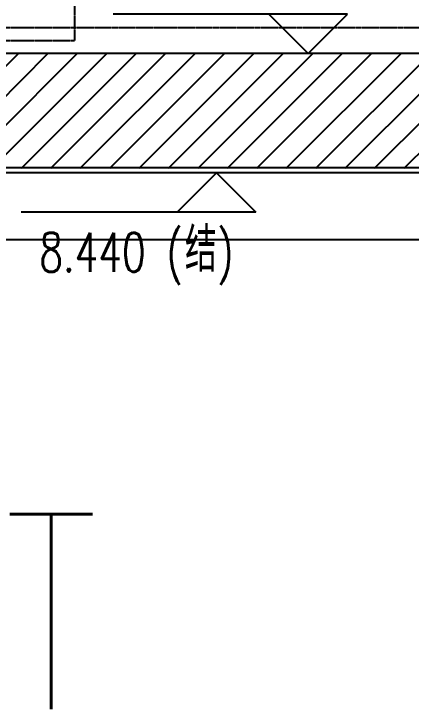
# Model space of a CAD drawing. Extents: x 220580 to 2027826, y -309201 to 71987.
# Drawn here: x 316785 to 319815, y -219681 to -214376 of the extents above; entities that cross this region are included whole.
import ezdxf

# ---------------------------------------------------------------- set-up
doc = ezdxf.new("R2010")
doc.units = 0
for name, pattern in [('__DASH', [0.35, 0.25, -0.1]), ('DASH', [0.35, 0.25, -0.1]), ('DOTE', [2.42, 2, -0.2, 0.02, -0.2])]:
    doc.linetypes.add(name, pattern=pattern)
for name, color, linetype in [('A-AXIS-DOTE', 14, 'DOTE'), ('A-HATCH-1', 252, 'Continuous'), ('A-LIN-V', 9, 'Continuous'), ('A-SFCE', 30, 'Continuous'), ('DIM_ELEV', 3, 'Continuous'), ('FHSGH10105-主梁-04', 7, 'Continuous'), ('FHSGH10105-主梁-06', 7, 'Continuous'), ('PUB_TEXT', 7, 'Continuous'), ('建-文字', 7, 'Continuous')]:
    doc.layers.add(name, color=color, linetype=linetype)
doc.styles.add('_TCH_DIM', font='SIMPLEX', dxfattribs={"bigfont": 'GBCBIG'})
doc.styles.add('A-STANDARD', font='SIMPLEX', dxfattribs={"bigfont": 'GBCBIG'})

# ---------------------------------------------------------------- blocks, each defined once
blk = doc.blocks.new('G$C2C10B007')
at = {"layer": 'A-SFCE', "linetype": 'DASH'}
for p in [(3050, 300), (-3050, 0)]:
    blk.add_line(p, (3050, 0), dxfattribs=at)
blk = doc.blocks.new('G$C845E5159')
at = {"layer": 'A-LIN-V'}
blk.add_blockref('G$C2C10B007', (8250, -1550), dxfattribs=at)
blk = doc.blocks.new('b234swerwr')
at = {"layer": 'A-HATCH-1'}
h = blk.add_hatch(dxfattribs=at)
h.set_pattern_fill('ANSI31', color=4, scale=100)
h.set_pattern_definition([(45, (174105, -2000), (-112.253202, 112.253202), [])])
h.paths.add_polyline_path([(-1570355.4, 576982.5), (-1562570.6, 576982.5), (-1562570.6, 576107.5), (-1570355.4, 576107.5)])
at = {"color": 6, "linetype": 'DASH'}
blk.add_line((-1570255.4, 577182.5), (-1562425.4, 577182.5), dxfattribs=at)
at = {"layer": 'FHSGH10105-主梁-04', "color": 4, "linetype": 'Continuous'}
blk.add_line((-1562570.6, 576982.5), (-1570355.4, 576982.5), dxfattribs=at)
at = {"layer": 'FHSGH10105-主梁-06', "color": 4, "linetype": 'Continuous'}
for p, q in [((-1562824.4, 576111.8), (-1570355.4, 576111.8)), ((-1562831.1, 576072.5), (-1570355.4, 576072.5))]:
    blk.add_line(p, q, dxfattribs=at)
at = {"layer": '建-文字', "color": 4, "style": 'A-STANDARD', "width": 0.705882}
blk.add_text('10T', height=1487.5, dxfattribs=at).set_placement((-1569645, 571980))

msp = doc.modelspace()

# ---------------------------------------------------------------- linework, layer by layer
at = {"layer": 'A-AXIS-DOTE', "linetype": '__DASH', "ltscale": 2}
msp.add_line((388448.2, -216099.2), (286072.5, -216099.2), dxfattribs=at)
at = {"layer": 'DIM_ELEV'}
for p, q in [((319329.4, -214379), (317541.4, -214379)), ((319029.4, -214679), (318729.4, -214379)), ((319029.4, -214679), (319329.4, -214379)), ((319729.4, -214679), (318729.4, -214679)), ((318329.5, -215589), (318029.5, -215889)), ((319029.5, -215589), (318029.5, -215589)), ((318329.5, -215589), (318629.5, -215889)), ((318629.5, -215889), (316841.5, -215889))]:
    msp.add_line(p, q, dxfattribs=at)

# ---------------------------------------------------------------- block references
at = {"layer": 'A-LIN-V'}
for name, p in [('G$C845E5159', (305948.2, -213029)), ('b234swerwr', (1884553.6, -791661.5))]:
    msp.add_blockref(name, p, dxfattribs=at)

# ---------------------------------------------------------------- texts
at = {"layer": 'PUB_TEXT', "style": '_TCH_DIM'}
msp.add_text('结', height=337.6, dxfattribs=at).set_placement((318089.5, -216344))
at = {"layer": 'PUB_TEXT', "style": '_TCH_DIM', "width": 0.705882}
for s, p in [('(', (317949.5, -216344)), (')', (318335.2, -216344)), ('8.440', (316979.5, -216344))]:
    msp.add_text(s, height=297.5, dxfattribs=at).set_placement(p)

doc.saveas('drawing.dxf')
